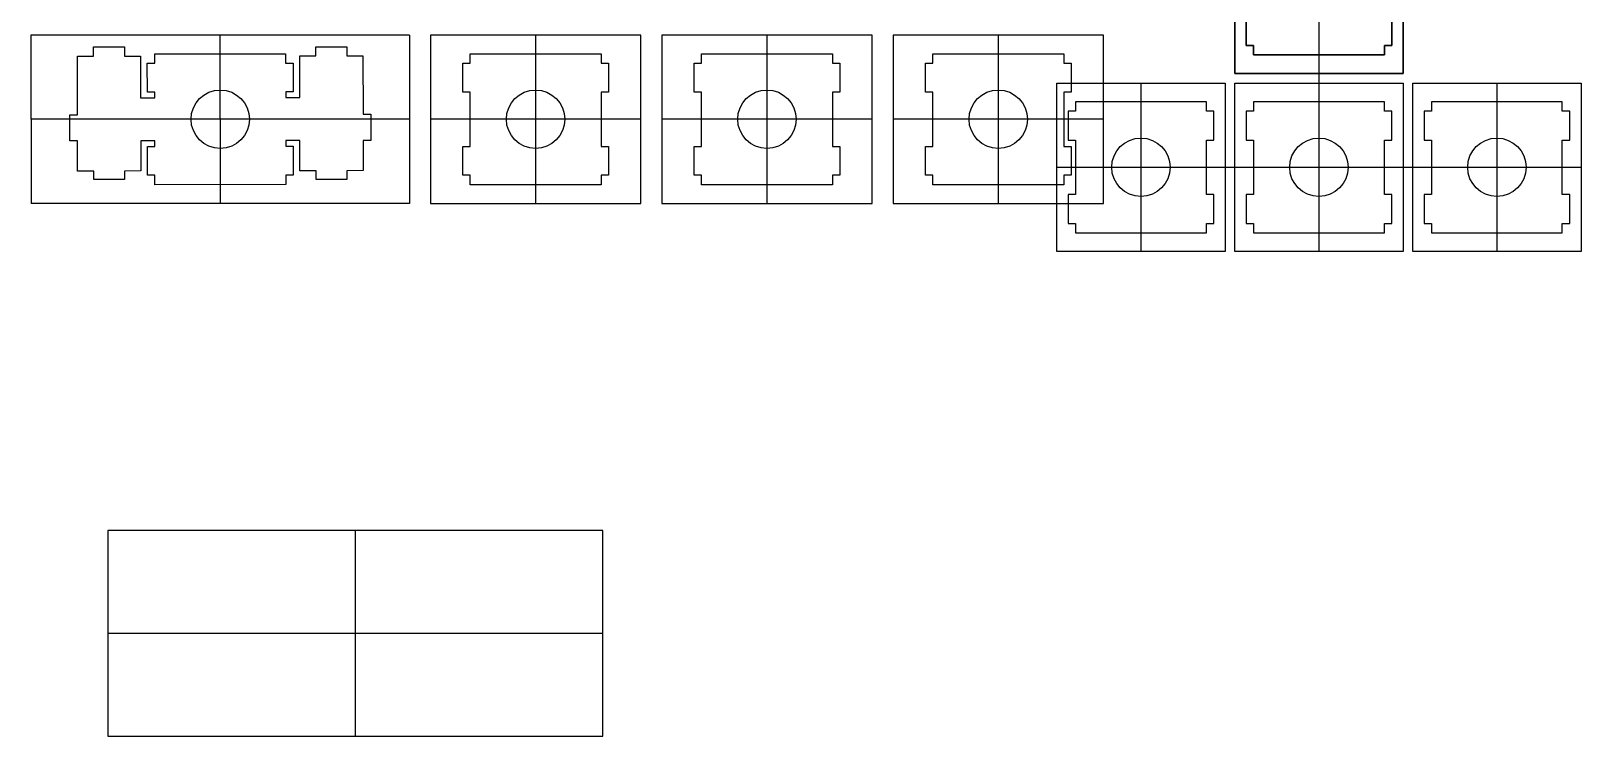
# Model space of a CAD drawing. Header units: millimetres. Extents: x -449 to 264, y -662 to 324.
# Drawn here: x -4.1 to 161.8, y 107.6 to 183.1 of the extents above; entities that cross this region are included whole.
import ezdxf

# ---------------------------------------------------------------- set-up
doc = ezdxf.new("R2010")
doc.units = ezdxf.units.MM
doc.layers.get('0').update_dxf_attribs({"color": 4, "lineweight": 25, "true_color": 0x00ffff})
doc.layers.add('livello 1', color=1, linetype='Continuous', lineweight=25, true_color=0xff0000)
doc.layers.add('livello 2', color=3, linetype='Continuous', lineweight=25, true_color=0x00ff00)

msp = doc.modelspace()

# ---------------------------------------------------------------- linework, layer by layer
for p, q in [((125.94, 184.66), (125.94, 181.56)), ((141.54, 181.56), (141.54, 184.66)), ((38.65, 182.65), (38.65, 164.65)), ((61.15, 164.65), (61.15, 182.65)), ((63.41, 182.65), (63.41, 164.65)), ((85.91, 164.65), (85.91, 182.65)), ((2.59, 180.41), (2.59, 181.39)), ((2.59, 181.39), (5.89, 181.39)), ((5.89, 181.39), (5.89, 180.41)), ((26.39, 180.44), (26.39, 181.42)), ((26.39, 181.42), (29.69, 181.42)), ((29.69, 181.42), (29.69, 180.44)), ((125.94, 181.56), (126.74, 181.56)), ((126.74, 181.56), (126.74, 180.56)), ((140.74, 180.56), (140.74, 181.56)), ((140.74, 181.56), (141.54, 181.56)), ((0.88, 174.14), (0.87, 180.41)), ((0.87, 180.41), (2.59, 180.41)), ((5.89, 180.41), (7.62, 180.41)), ((7.62, 180.41), (7.62, 175.95)), ((8.35, 176.55), (8.34, 179.65)), ((8.34, 179.65), (9.14, 179.65)), ((9.14, 180.65), (23.14, 180.66)), ((9.14, 179.65), (9.14, 180.65)), ((23.14, 180.66), (23.14, 179.67)), ((23.14, 179.67), (23.94, 179.67)), ((23.94, 179.67), (23.95, 176.57)), ((24.67, 175.97), (24.67, 180.44)), ((24.67, 180.44), (26.39, 180.44)), ((29.69, 180.44), (31.42, 180.45)), ((31.42, 180.45), (31.43, 174.18)), ((42.1, 176.55), (42.1, 179.65)), ((42.1, 179.65), (42.9, 179.65)), ((42.9, 179.65), (42.9, 180.65)), ((42.9, 180.65), (56.9, 180.65)), ((56.9, 180.65), (56.9, 179.65)), ((56.9, 179.65), (57.7, 179.65)), ((57.7, 179.65), (57.7, 176.55)), ((66.86, 176.55), (66.86, 179.65)), ((66.86, 179.65), (67.66, 179.65)), ((67.66, 179.65), (67.66, 180.65)), ((67.66, 180.65), (81.66, 180.65)), ((81.66, 180.65), (81.66, 179.65)), ((81.66, 179.65), (82.46, 179.65)), ((82.46, 179.65), (82.46, 176.55)), ((126.74, 180.56), (140.74, 180.56)), ((7.62, 175.95), (9.15, 175.95)), ((9.15, 176.55), (8.35, 176.55)), ((9.15, 175.95), (9.15, 176.55)), ((23.95, 176.57), (23.15, 176.57)), ((23.15, 176.57), (23.15, 175.97)), ((23.15, 175.97), (24.67, 175.97)), ((42.9, 176.55), (42.1, 176.55)), ((42.9, 170.75), (42.9, 176.55)), ((57.7, 176.55), (56.9, 176.55)), ((56.9, 176.55), (56.9, 170.75)), ((67.66, 176.55), (66.86, 176.55)), ((67.66, 170.75), (67.66, 176.55)), ((82.46, 176.55), (81.66, 176.55)), ((81.66, 176.55), (81.66, 170.75)), ((107.69, 174.51), (106.89, 174.51)), ((106.89, 174.51), (106.89, 171.41)), ((107.69, 175.51), (107.69, 174.51)), ((121.69, 175.51), (107.69, 175.51)), ((121.69, 174.51), (121.69, 175.51)), ((122.49, 174.51), (121.69, 174.51)), ((122.49, 171.41), (122.49, 174.51)), ((126.74, 174.51), (125.94, 174.51)), ((125.94, 174.51), (125.94, 171.41)), ((126.74, 175.51), (126.74, 174.51)), ((140.74, 175.51), (126.74, 175.51)), ((140.74, 174.51), (140.74, 175.51)), ((141.54, 174.51), (140.74, 174.51)), ((141.54, 171.41), (141.54, 174.51)), ((145.79, 174.51), (144.99, 174.51)), ((144.99, 174.51), (144.99, 171.41)), ((145.79, 175.51), (145.79, 174.51)), ((159.79, 175.51), (145.79, 175.51)), ((159.79, 174.51), (159.79, 175.51)), ((160.59, 174.51), (159.79, 174.51)), ((160.59, 171.41), (160.59, 174.51)), ((0.05, 171.33), (0.05, 174.14)), ((0.05, 174.14), (0.88, 174.14)), ((31.43, 174.18), (32.25, 174.18)), ((32.25, 174.18), (32.25, 171.38)), ((0.88, 171.34), (0.05, 171.33)), ((0.88, 168.11), (0.88, 171.34)), ((9.16, 171.35), (7.63, 171.35)), ((7.63, 171.35), (7.63, 168.12)), ((9.16, 170.75), (9.16, 171.35)), ((24.68, 171.37), (23.16, 171.37)), ((23.16, 171.37), (23.16, 170.77)), ((24.68, 168.14), (24.68, 171.37)), ((32.25, 171.38), (31.43, 171.38)), ((31.43, 171.38), (31.43, 168.15)), ((106.89, 171.41), (107.69, 171.41)), ((107.69, 171.41), (107.69, 165.61)), ((121.69, 165.61), (121.69, 171.41)), ((121.69, 171.41), (122.49, 171.41)), ((125.94, 171.41), (126.74, 171.41)), ((126.74, 171.41), (126.74, 165.61)), ((140.74, 165.61), (140.74, 171.41)), ((140.74, 171.41), (141.54, 171.41)), ((144.99, 171.41), (145.79, 171.41)), ((145.79, 171.41), (145.79, 165.61)), ((159.79, 165.61), (159.79, 171.41)), ((159.79, 171.41), (160.59, 171.41)), ((8.36, 167.65), (8.36, 170.75)), ((8.36, 170.75), (9.16, 170.75)), ((23.16, 170.77), (23.96, 170.77)), ((23.96, 170.77), (23.96, 167.67)), ((42.1, 167.65), (42.1, 170.75)), ((42.1, 170.75), (42.9, 170.75)), ((56.9, 170.75), (57.7, 170.75)), ((57.7, 170.75), (57.7, 167.65)), ((66.86, 167.65), (66.86, 170.75)), ((66.86, 170.75), (67.66, 170.75)), ((81.66, 170.75), (82.46, 170.75)), ((82.46, 170.75), (82.46, 167.65)), ((2.61, 168.11), (0.88, 168.11)), ((2.61, 167.19), (2.61, 168.11)), ((7.63, 168.12), (5.91, 168.11)), ((5.91, 168.11), (5.91, 167.19)), ((9.16, 167.65), (8.36, 167.65)), ((9.16, 166.65), (9.16, 167.65)), ((23.96, 167.67), (23.16, 167.67)), ((23.16, 167.67), (23.16, 166.67)), ((26.41, 168.14), (24.68, 168.14)), ((26.41, 167.22), (26.41, 168.14)), ((31.43, 168.15), (29.71, 168.14)), ((29.71, 168.14), (29.71, 167.22)), ((42.9, 167.65), (42.1, 167.65)), ((42.9, 166.65), (42.9, 167.65)), ((57.7, 167.65), (56.9, 167.65)), ((56.9, 167.65), (56.9, 166.65)), ((67.66, 167.65), (66.86, 167.65)), ((67.66, 166.65), (67.66, 167.65)), ((82.46, 167.65), (81.66, 167.65)), ((81.66, 167.65), (81.66, 166.65)), ((5.91, 167.19), (2.61, 167.19)), ((23.16, 166.67), (9.16, 166.65)), ((29.71, 167.22), (26.41, 167.22)), ((56.9, 166.65), (42.9, 166.65)), ((81.66, 166.65), (67.66, 166.65)), ((107.69, 165.61), (106.89, 165.61)), ((106.89, 165.61), (106.89, 162.51)), ((122.49, 165.61), (121.69, 165.61)), ((122.49, 162.51), (122.49, 165.61)), ((126.74, 165.61), (125.94, 165.61)), ((125.94, 165.61), (125.94, 162.51)), ((141.54, 165.61), (140.74, 165.61)), ((141.54, 162.51), (141.54, 165.61)), ((145.79, 165.61), (144.99, 165.61)), ((144.99, 165.61), (144.99, 162.51)), ((160.59, 165.61), (159.79, 165.61)), ((160.59, 162.51), (160.59, 165.61)), ((106.89, 162.51), (107.69, 162.51)), ((107.69, 162.51), (107.69, 161.51)), ((107.69, 161.51), (121.69, 161.51)), ((121.69, 161.51), (121.69, 162.51)), ((121.69, 162.51), (122.49, 162.51)), ((125.94, 162.51), (126.74, 162.51)), ((126.74, 162.51), (126.74, 161.51)), ((126.74, 161.51), (140.74, 161.51)), ((140.74, 161.51), (140.74, 162.51)), ((140.74, 162.51), (141.54, 162.51)), ((144.99, 162.51), (145.79, 162.51)), ((145.79, 162.51), (145.79, 161.51)), ((145.79, 161.51), (159.79, 161.51)), ((159.79, 161.51), (159.79, 162.51)), ((159.79, 162.51), (160.59, 162.51))]:
    msp.add_line(p, q)
at = {"lineweight": -2, "flags": 128}
for points in [[(142.74, 178.56), (124.74, 178.56), (124.74, 196.56), (142.74, 196.56)], [(123.69, 159.51), (105.69, 159.51), (105.69, 177.51), (123.69, 177.51)], [(142.74, 159.51), (124.74, 159.51), (124.74, 177.51), (142.74, 177.51)], [(161.79, 159.51), (143.79, 159.51), (143.79, 177.51), (161.79, 177.51)]]:
    msp.add_lwpolyline(points, close=True, dxfattribs=at)
for points in [[(133.74, 196.56), (133.74, 159.51)], [(114.69, 177.51), (114.69, 159.51)], [(152.79, 177.51), (152.79, 159.51)], [(105.69, 168.51), (161.79, 168.51)]]:
    msp.add_lwpolyline(points, dxfattribs=at)
at = {"flags": 128}
for points in [[(-4.11, 182.65), (-4.09, 164.65)], [(36.39, 182.65), (-4.11, 182.65)], [(16.16, 164.65), (16.14, 182.65)], [(36.39, 182.65), (36.41, 164.65)], [(61.15, 182.65), (38.65, 182.65)], [(49.9, 182.65), (49.9, 164.65)], [(85.91, 182.65), (63.41, 182.65)], [(74.66, 182.65), (74.66, 164.65)], [(36.4, 173.65), (-4.1, 173.65)], [(61.15, 173.65), (38.65, 173.65)], [(85.91, 173.65), (63.41, 173.65)], [(36.41, 164.65), (-4.09, 164.65)], [(38.65, 164.65), (61.15, 164.65)], [(63.41, 164.65), (85.91, 164.65)], [(4.11, 107.63), (57.11, 107.63), (57.11, 129.63), (4.11, 129.63), (4.11, 107.63)], [(30.61, 107.63), (30.61, 129.63)], [(4.11, 118.63), (57.11, 118.63)]]:
    msp.add_lwpolyline(points, dxfattribs=at)
at = {"layer": 'livello 1'}
for p, q in [((125.94, 181.56), (125.94, 184.66)), ((141.54, 184.66), (141.54, 181.56)), ((38.65, 182.65), (38.65, 164.65)), ((61.15, 164.65), (61.15, 182.65)), ((63.41, 182.65), (63.41, 164.65)), ((85.91, 164.65), (85.91, 182.65)), ((88.17, 182.65), (88.17, 164.65)), ((110.67, 164.65), (110.67, 182.65)), ((2.59, 180.41), (2.59, 181.39)), ((2.59, 181.39), (5.89, 181.39)), ((5.89, 181.39), (5.89, 180.41)), ((26.39, 180.44), (26.39, 181.42)), ((26.39, 181.42), (29.69, 181.42)), ((29.69, 181.42), (29.69, 180.44)), ((126.74, 181.56), (125.94, 181.56)), ((126.74, 180.56), (126.74, 181.56)), ((141.54, 181.56), (140.74, 181.56)), ((140.74, 181.56), (140.74, 180.56)), ((0.88, 174.14), (0.87, 180.41)), ((0.87, 180.41), (2.59, 180.41)), ((5.89, 180.41), (7.62, 180.41)), ((7.62, 180.41), (7.62, 175.95)), ((8.35, 176.55), (8.34, 179.65)), ((8.34, 179.65), (9.14, 179.65)), ((9.14, 180.65), (23.14, 180.66)), ((9.14, 179.65), (9.14, 180.65)), ((23.14, 180.66), (23.14, 179.67)), ((23.14, 179.67), (23.94, 179.67)), ((23.94, 179.67), (23.95, 176.57)), ((24.67, 175.97), (24.67, 180.44)), ((24.67, 180.44), (26.39, 180.44)), ((29.69, 180.44), (31.42, 180.45)), ((31.42, 180.45), (31.43, 174.18)), ((42.1, 176.55), (42.1, 179.65)), ((42.1, 179.65), (42.9, 179.65)), ((42.9, 179.65), (42.9, 180.65)), ((42.9, 180.65), (56.9, 180.65)), ((56.9, 180.65), (56.9, 179.65)), ((56.9, 179.65), (57.7, 179.65)), ((57.7, 179.65), (57.7, 176.55)), ((66.86, 176.55), (66.86, 179.65)), ((66.86, 179.65), (67.66, 179.65)), ((67.66, 179.65), (67.66, 180.65)), ((67.66, 180.65), (81.66, 180.65)), ((81.66, 180.65), (81.66, 179.65)), ((81.66, 179.65), (82.46, 179.65)), ((82.46, 179.65), (82.46, 176.55)), ((91.62, 176.55), (91.62, 179.65)), ((91.62, 179.65), (92.42, 179.65)), ((92.42, 179.65), (92.42, 180.65)), ((92.42, 180.65), (106.42, 180.65)), ((106.42, 180.65), (106.42, 179.65)), ((106.42, 179.65), (107.22, 179.65)), ((107.22, 179.65), (107.22, 176.55)), ((140.74, 180.56), (126.74, 180.56)), ((7.62, 175.95), (9.15, 175.95)), ((9.15, 176.55), (8.35, 176.55)), ((9.15, 175.95), (9.15, 176.55)), ((23.95, 176.57), (23.15, 176.57)), ((23.15, 176.57), (23.15, 175.97)), ((23.15, 175.97), (24.67, 175.97)), ((42.9, 176.55), (42.1, 176.55)), ((42.9, 170.75), (42.9, 176.55)), ((57.7, 176.55), (56.9, 176.55)), ((56.9, 176.55), (56.9, 170.75)), ((67.66, 176.55), (66.86, 176.55)), ((67.66, 170.75), (67.66, 176.55)), ((82.46, 176.55), (81.66, 176.55)), ((81.66, 176.55), (81.66, 170.75)), ((92.42, 176.55), (91.62, 176.55)), ((92.42, 170.75), (92.42, 176.55)), ((107.22, 176.55), (106.42, 176.55)), ((106.42, 176.55), (106.42, 170.75)), ((0.05, 171.33), (0.05, 174.14)), ((0.05, 174.14), (0.88, 174.14)), ((31.43, 174.18), (32.25, 174.18)), ((32.25, 174.18), (32.25, 171.38)), ((0.88, 171.34), (0.05, 171.33)), ((0.88, 168.11), (0.88, 171.34)), ((9.16, 171.35), (7.63, 171.35)), ((7.63, 171.35), (7.63, 168.12)), ((9.16, 170.75), (9.16, 171.35)), ((24.68, 171.37), (23.16, 171.37)), ((23.16, 171.37), (23.16, 170.77)), ((24.68, 168.14), (24.68, 171.37)), ((32.25, 171.38), (31.43, 171.38)), ((31.43, 171.38), (31.43, 168.15)), ((8.36, 167.65), (8.36, 170.75)), ((8.36, 170.75), (9.16, 170.75)), ((23.16, 170.77), (23.96, 170.77)), ((23.96, 170.77), (23.96, 167.67)), ((42.1, 167.65), (42.1, 170.75)), ((42.1, 170.75), (42.9, 170.75)), ((56.9, 170.75), (57.7, 170.75)), ((57.7, 170.75), (57.7, 167.65)), ((66.86, 167.65), (66.86, 170.75)), ((66.86, 170.75), (67.66, 170.75)), ((81.66, 170.75), (82.46, 170.75)), ((82.46, 170.75), (82.46, 167.65)), ((91.62, 167.65), (91.62, 170.75)), ((91.62, 170.75), (92.42, 170.75)), ((106.42, 170.75), (107.22, 170.75)), ((107.22, 170.75), (107.22, 167.65)), ((2.61, 168.11), (0.88, 168.11)), ((2.61, 167.19), (2.61, 168.11)), ((7.63, 168.12), (5.91, 168.11)), ((5.91, 168.11), (5.91, 167.19)), ((9.16, 167.65), (8.36, 167.65)), ((9.16, 166.65), (9.16, 167.65)), ((23.96, 167.67), (23.16, 167.67)), ((23.16, 167.67), (23.16, 166.67)), ((26.41, 168.14), (24.68, 168.14)), ((26.41, 167.22), (26.41, 168.14)), ((31.43, 168.15), (29.71, 168.14)), ((29.71, 168.14), (29.71, 167.22)), ((42.9, 167.65), (42.1, 167.65)), ((42.9, 166.65), (42.9, 167.65)), ((57.7, 167.65), (56.9, 167.65)), ((56.9, 167.65), (56.9, 166.65)), ((67.66, 167.65), (66.86, 167.65)), ((67.66, 166.65), (67.66, 167.65)), ((82.46, 167.65), (81.66, 167.65)), ((81.66, 167.65), (81.66, 166.65)), ((92.42, 167.65), (91.62, 167.65)), ((92.42, 166.65), (92.42, 167.65)), ((107.22, 167.65), (106.42, 167.65)), ((106.42, 167.65), (106.42, 166.65)), ((5.91, 167.19), (2.61, 167.19)), ((23.16, 166.67), (9.16, 166.65)), ((29.71, 167.22), (26.41, 167.22)), ((56.9, 166.65), (42.9, 166.65)), ((81.66, 166.65), (67.66, 166.65)), ((106.42, 166.65), (92.42, 166.65))]:
    msp.add_line(p, q, dxfattribs=at)
at = {"layer": 'livello 1', "flags": 128}
msp.add_lwpolyline([(124.74, 178.56), (142.74, 178.56), (142.74, 196.56), (124.74, 196.56)], close=True, dxfattribs=at)
for points in [[(133.74, 196.56), (133.74, 178.56)], [(-4.11, 182.65), (-4.09, 164.65)], [(36.39, 182.65), (-4.11, 182.65)], [(16.16, 164.65), (16.14, 182.65)], [(36.39, 182.65), (36.41, 164.65)], [(61.15, 182.65), (38.65, 182.65)], [(49.9, 182.65), (49.9, 164.65)], [(85.91, 182.65), (63.41, 182.65)], [(74.66, 182.65), (74.66, 164.65)], [(110.67, 182.65), (88.17, 182.65)], [(99.42, 182.65), (99.42, 164.65)], [(36.4, 173.65), (-4.1, 173.65)], [(61.15, 173.65), (38.65, 173.65)], [(85.91, 173.65), (63.41, 173.65)], [(110.67, 173.65), (88.17, 173.65)], [(36.41, 164.65), (-4.09, 164.65)], [(38.65, 164.65), (61.15, 164.65)], [(63.41, 164.65), (85.91, 164.65)], [(88.17, 164.65), (110.67, 164.65)]]:
    msp.add_lwpolyline(points, dxfattribs=at)
at = {"layer": 'livello 2'}
for centre in [(16.15, 173.65), (49.9, 173.65), (74.66, 173.65), (99.42, 173.65), (114.69, 168.51), (133.74, 168.51), (152.79, 168.51)]:
    msp.add_circle(centre, 3.13, dxfattribs=at)

doc.saveas('drawing.dxf')
